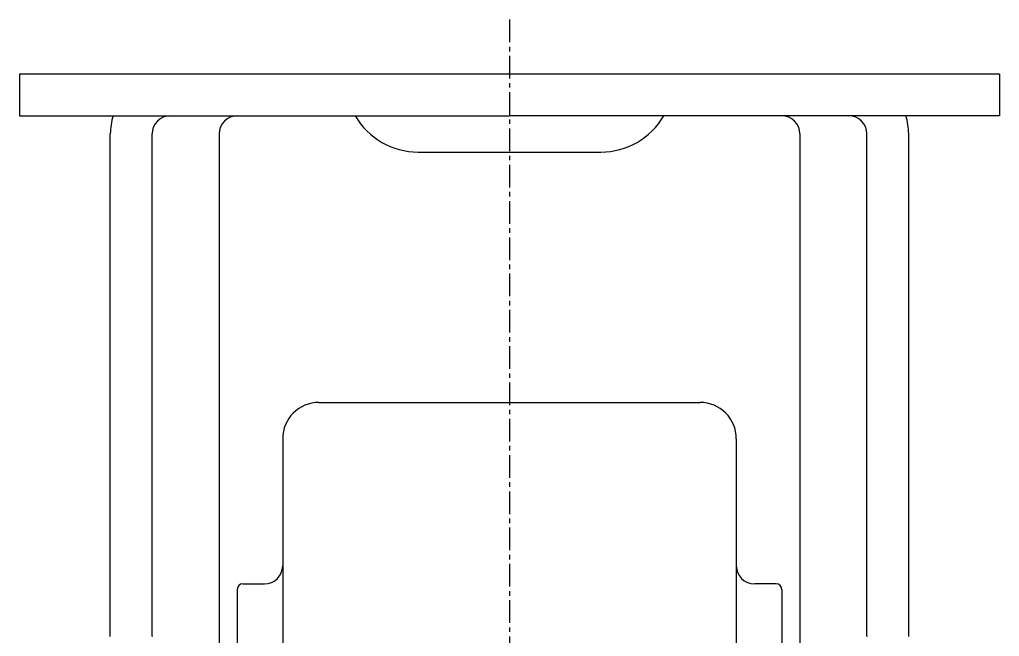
# Model space of a CAD drawing. Extents: x -3290 to -3105, y -737 to -442.
# Drawn here: x -3288.2 to -3234.2, y -588.1 to -554.1 of the extents above; entities that cross this region are included whole.
import ezdxf

# ---------------------------------------------------------------- set-up
doc = ezdxf.new("R2010")
doc.units = 0
doc.linetypes.add('CENTER', pattern=[2, 1.25, -0.25, 0.25, -0.25])
doc.layers.get('0').update_dxf_attribs({"linetype": 'CONTINUOUS'})
doc.layers.add('CENTER', color=1, linetype='CENTER')

msp = doc.modelspace()

# ---------------------------------------------------------------- linework, layer by layer
at = {"color": 7, "linetype": 'CONTINUOUS'}
for p, q in [((-3234.171, -557.118), (-3288.171, -557.118)), ((-3288.171, -557.118), (-3288.171, -559.418)), ((-3234.171, -557.118), (-3234.171, -559.418)), ((-3288.171, -559.418), (-3261.171, -559.418)), ((-3234.171, -559.418), (-3261.171, -559.418)), ((-3283.171, -588.112), (-3283.171, -560.418)), ((-3280.871, -588.097), (-3280.871, -560.418)), ((-3277.171, -560.418), (-3277.171, -611.218)), ((-3245.171, -560.418), (-3245.171, -611.218)), ((-3241.471, -588.097), (-3241.471, -560.418)), ((-3239.171, -588.112), (-3239.171, -560.418)), ((-3266.207, -561.418), (-3256.135, -561.418)), ((-3271.671, -575.218), (-3250.671, -575.218)), ((-3273.671, -577.218), (-3273.671, -623.218)), ((-3248.671, -577.218), (-3248.671, -623.218)), ((-3275.871, -585.218), (-3274.671, -585.218)), ((-3246.471, -585.218), (-3247.671, -585.218)), ((-3276.171, -585.518), (-3276.171, -614.918)), ((-3246.171, -585.518), (-3246.171, -614.918))]:
    msp.add_line(p, q, dxfattribs=at)
at = {"color": 7}
for points in [[(-3280.87, -588.083, 0), (-3280.87, -588.1, 0), (-3280.87, -588.116, 0)], [(-3241.47, -588.083, 0), (-3241.47, -588.1, 0), (-3241.47, -588.116, 0)]]:
    msp.add_polyline3d(points, dxfattribs=at)
at = {"color": 7, "linetype": 'CONTINUOUS'}
for centre, radius, start, end in [((-3279.871, -560.418), 3.3, 162.3603, 180), ((-3279.871, -560.418), 1, 90, 180), ((-3276.171, -560.418), 1, 90, 180), ((-3266.207, -557.418), 4, 210, 270), ((-3256.135, -557.418), 4, 270, 330), ((-3246.171, -560.418), 1, 0, 90), ((-3242.471, -560.418), 1, 0, 90), ((-3242.471, -560.418), 3.3, 0, 17.6397), ((-3271.671, -577.218), 2, 90, 180), ((-3250.671, -577.218), 2, 0, 90), ((-3274.671, -584.218), 1, 270, 0), ((-3247.671, -584.218), 1, 180, 270), ((-3275.871, -585.518), 0.3, 90, 180), ((-3246.471, -585.518), 0.3, 0, 90)]:
    msp.add_arc(centre, radius, start, end, dxfattribs=at)
at = {"layer": 'CENTER', "color": 1, "linetype": 'CENTER'}
msp.add_line((-3261.171, -554.118), (-3261.171, -628.218), dxfattribs=at)

doc.saveas('drawing.dxf')
